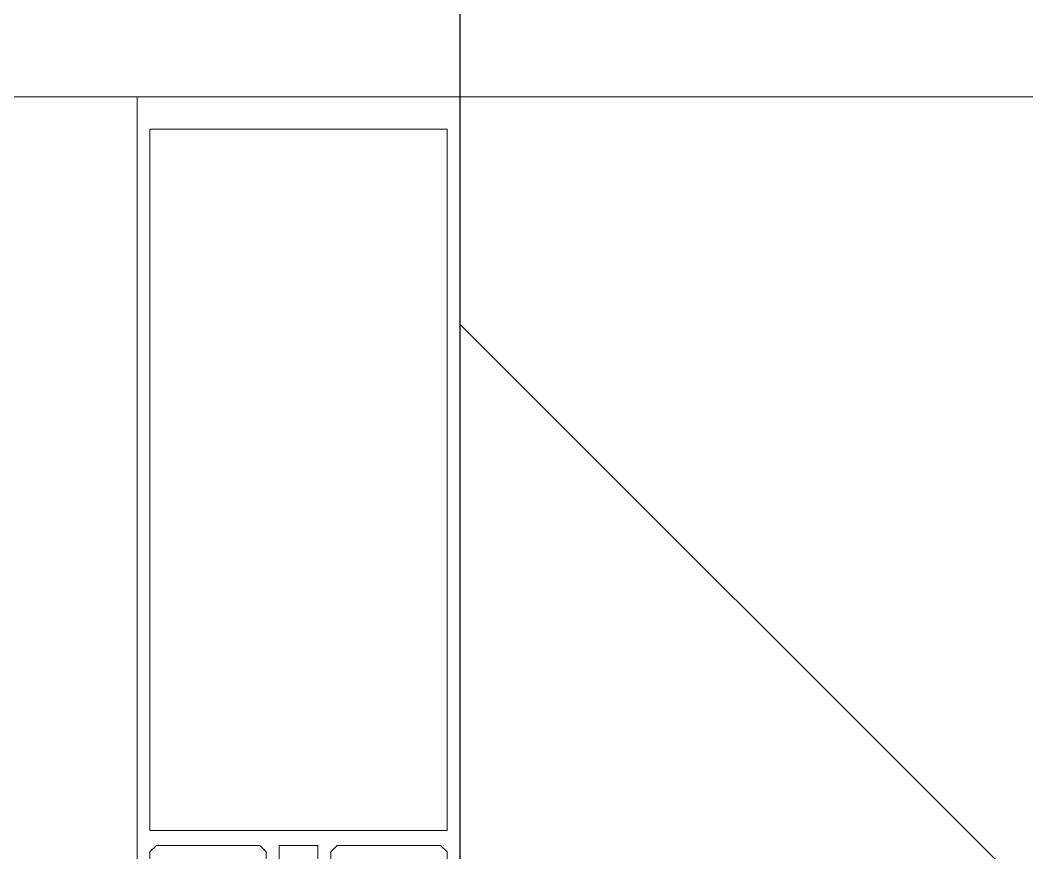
# Model space of a CAD drawing. Header units: millimetres. Extents: x 97 to 215964, y -4577 to 60645.
# Drawn here: x 151879.8 to 152035.7, y 39857.8 to 39986.9 of the extents above; entities that cross this region are included whole.
import ezdxf

# ---------------------------------------------------------------- set-up
doc = ezdxf.new("R2010")
doc.units = ezdxf.units.MM
doc.linetypes.add('ADSK_Линия сетки', pattern=[2500, 2000, -250, 0, -250])
for name, color, linetype, lineweight in [('A-GLAZ-CWMG-MCUT', 51, 'Continuous', 9), ('A-GLAZ-CWMG-OTLN', 51, 'Continuous', 9), ('G-XREF-____-OTLN', 8, 'Continuous', 9), ('S-COLS-____-MCUT', 52, 'Continuous', 9), ('S-COLS-____-OTLN', 52, 'Continuous', 9), ('S-GRID-____-OTLN', 1, 'Continuous', 9)]:
    doc.layers.add(name, color=color, linetype=linetype, lineweight=lineweight)

# ---------------------------------------------------------------- blocks, each defined once
blk = doc.blocks.new('Прямоугольный импост - Рядовой 50х200-38602465-О_АИ_ПП_8_400_Целиком')
at = {"layer": 'A-GLAZ-CWMG-MCUT', "color": 90}
for p, q in [((0, -28.09), (0, -160.2)), ((-50, -160.2), (-50, -40)), ((0, -160.2), (-50, -160.2))]:
    blk.add_line(p, q, dxfattribs=at)
blk = doc.blocks.new('Прямоугольный импост - Рядовой 50х200-40428490-О_АИ_ПП_8_400_Целиком')
at = {"layer": 'A-GLAZ-CWMG-OTLN', "color": 10, "lineweight": 5}
blk.add_line((82100, 39975.02), (83085, 39975.02), dxfattribs=at)
blk = doc.blocks.new('Прямоугольный импост - 200_dwg-17677014-О_АИ_ПП_8_400_Целиком')
at = {"layer": 'G-XREF-____-OTLN', "color": 10, "lineweight": 5, "flags": 128}
for points in [[(227991.45, 196794.97), (227991.45, 196764.97)], [(228001.45, 196764.97), (228001.45, 196794.97), (228002.45, 196795.97), (228018.45, 196795.97), (228019.45, 196794.97), (228019.45, 196790.97)], [(228021.45, 196781.97), (228021.45, 196911.97), (227971.45, 196911.97), (227971.45, 196791.8)], [(227973.45, 196791.8), (227973.45, 196794.97), (227974.45, 196795.97), (227990.45, 196795.97), (227991.45, 196794.97)]]:
    blk.add_lwpolyline(points, dxfattribs=at)
for points in [[(227973.45, 196906.97), (227973.45, 196798.27), (228019.45, 196798.27), (228019.45, 196906.97)], [(227993.45, 196795.97), (227993.45, 196785.27), (227999.45, 196785.27), (227999.45, 196795.97)]]:
    blk.add_lwpolyline(points, close=True, dxfattribs=at)
blk = doc.blocks.new('Прямоугольный импост - 200_dwg-V152-О_АИ_ПП_8_400_Целиком')
at = {"layer": 'G-XREF-____-OTLN', "color": 10, "lineweight": 5, "flags": 128}
for points in [[(227991.45, 196794.97), (227991.45, 196764.97)], [(228001.45, 196764.97), (228001.45, 196794.97), (228002.45, 196795.97), (228018.45, 196795.97), (228019.45, 196794.97), (228019.45, 196790.97)], [(228021.45, 196781.97), (228021.45, 196911.97), (227971.45, 196911.97), (227971.45, 196791.8)], [(227973.45, 196791.8), (227973.45, 196794.97), (227974.45, 196795.97), (227990.45, 196795.97), (227991.45, 196794.97)]]:
    blk.add_lwpolyline(points, dxfattribs=at)
for points in [[(227973.45, 196906.97), (227973.45, 196798.27), (228019.45, 196798.27), (228019.45, 196906.97)], [(227993.45, 196795.97), (227993.45, 196785.27), (227999.45, 196785.27), (227999.45, 196795.97)]]:
    blk.add_lwpolyline(points, close=True, dxfattribs=at)
blk = doc.blocks.new('Прямоугольный импост - 42х50х200h-V165-О_АИ_ПП_8_400_Целиком')
for name in ['Прямоугольный импост - 200_dwg-17677014-О_АИ_ПП_8_400_Целиком', 'Прямоугольный импост - 200_dwg-V152-О_АИ_ПП_8_400_Целиком']:
    blk.add_blockref(name, (-227996.45, -196751.8))
blk = doc.blocks.new('0083_СОШ675_АР_R22_rvt-1-О_АИ_ПП_8_400_Целиком')
at = {"layer": 'S-COLS-____-OTLN', "lineweight": 5}
h = blk.add_hatch(dxfattribs=at)
h.set_pattern_fill('FP_8', color=256, style=0, pattern_type=2)
h.set_pattern_definition([(135, (0, 0), (-142.5612, -142.5612), []), (135, (142.56, 0), (-142.5612, -142.5612), [252.016, -50.403, 3.353, -47.05])])
h.paths.add_polyline_path([(93180.88, 39775), (93650, 39775.15), (93650, 40475), (93150, 40475), (93150, 39775)])
at = {"layer": 'S-COLS-____-MCUT', "color": 130, "lineweight": 25}
blk.add_line((93150, 40475), (93150, 39842.92), dxfattribs=at)
at = {"layer": 'A-GLAZ-CWMG-OTLN', "color": 90, "lineweight": 9}
for name, p in [('Прямоугольный импост - Рядовой 50х200-40428490-О_АИ_ПП_8_400_Целиком', (10015, 0)), ('Прямоугольный импост - 42х50х200h-V165-О_АИ_ПП_8_400_Целиком', (93125, 39814.82))]:
    blk.add_blockref(name, p, dxfattribs=at)
at = {"layer": 'A-GLAZ-CWMG-OTLN', "color": 90, "lineweight": 9, "extrusion": (0, 0, -1), "rotation": 180}
blk.add_blockref('Прямоугольный импост - Рядовой 50х200-38602465-О_АИ_ПП_8_400_Целиком', (-93150, 39814.82), dxfattribs=at)

msp = doc.modelspace()

# ---------------------------------------------------------------- linework, layer by layer
at = {"layer": 'S-GRID-____-OTLN', "linetype": 'ADSK_Линия сетки'}
msp.add_line((55228.336609, 39975.000586), (215146.441901, 39975.000586), dxfattribs=at)

# ---------------------------------------------------------------- block references
at = {"color": 250, "lineweight": 5}
msp.add_blockref('0083_СОШ675_АР_R22_rvt-1-О_АИ_ПП_8_400_Целиком', (58797.887824, 0), dxfattribs=at)

doc.saveas('drawing.dxf')
